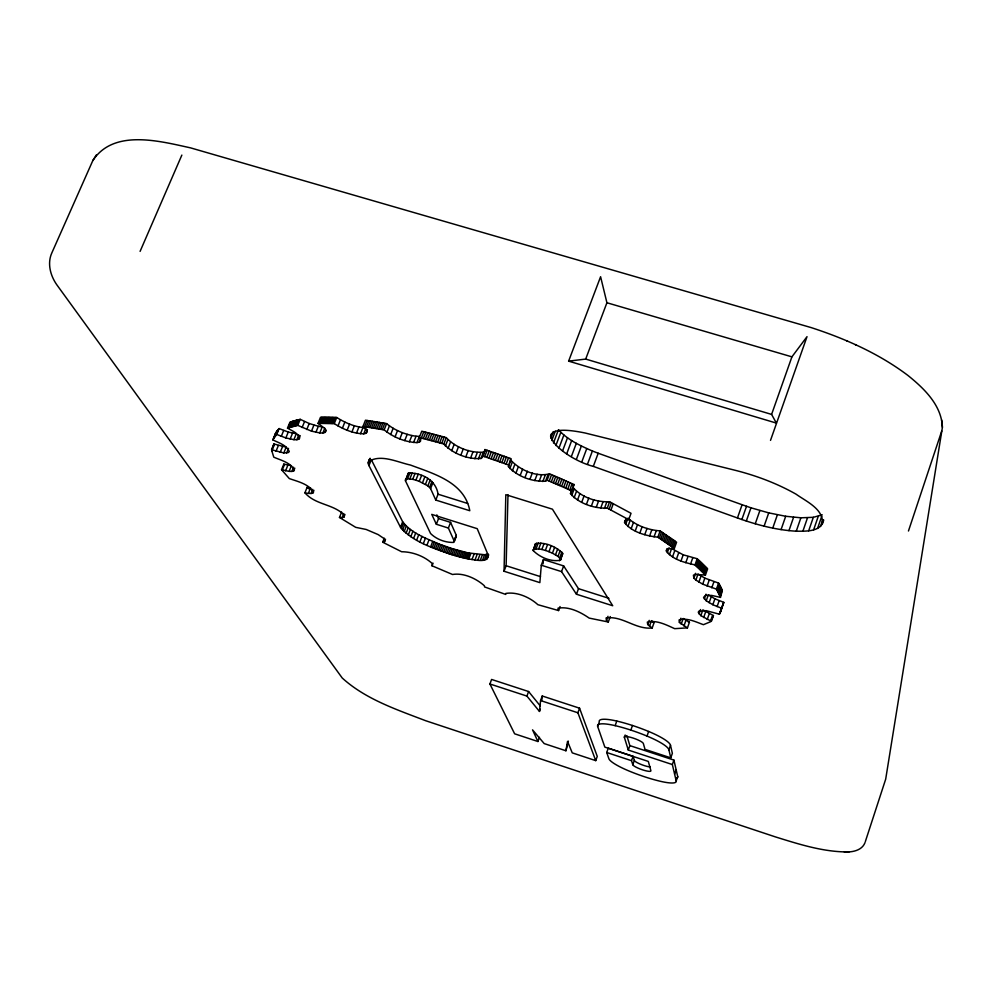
<?xml version="1.0" encoding="UTF-8"?>
<svg xmlns="http://www.w3.org/2000/svg" width="992" height="992" viewBox="0 0 992 992"><rect width="100%" height="100%" fill="white"/><g stroke="black" fill="none" stroke-linecap="round" stroke-linejoin="round"><path stroke-width="1.49" d="M570.487 493.607L572.843 487.258C581.461 497.451 596.49 502.274 609.609 501.766L631.024 513.31L628.705 519.647L607.278 508.115C594.146 508.574 579.154 503.762 570.487 493.607L574.157 484.567L549.506 473.804C536.275 477.388 519.982 470.047 510.843 460.226L510.706 458.564L484.976 449.562L482.372 457.461L480.971 458.49C467.641 459.47 452.947 453.766 443.821 443.982L419.306 437.509L421.786 431.198L446.288 437.646C455.365 447.466 470.084 453.183 483.414 452.141L484.815 451.1L484.976 449.562M541.297 565.217L539.859 582.626L504.048 571.256L505.821 494.686L552.432 509.181L612.709 605.74L576.451 594.233L561.546 571.615L541.297 565.217L543.418 559.538L563.654 565.924L578.497 588.678L608.939 598.325M504.048 571.256L506.118 565.738L507.991 494.735M533.212 550.572L535.444 543.79C544.707 541.607 556.202 546.58 562.687 553.387L560.443 560.17C551.13 562.204 539.797 557.306 533.212 550.572L535.444 543.79M543.046 563.927L543.418 559.538M489.912 683.984L526.913 696.086L539.462 711.425L540.578 700.563L542.252 696L579.564 708.189L597.258 756.388L595.733 760.628L572.235 752.854L567.536 741.396L565.924 750.77L544.199 743.591L532.53 729.852L537.912 741.508L514.637 733.807L489.912 683.984L491.598 679.446L528.6 691.536L540.132 705.771M560.443 560.17L562.687 553.387M541.818 700.116L542.252 696M627.948 518.146C636.641 526.008 648.594 529.914 660.139 530.918L676.581 542.227L674.349 548.464L657.87 537.193C645.99 535.792 632.214 532.382 624.576 522.586L624.737 521.11L626.138 520.106L628.705 519.647M846.412 851.942C822.083 851.657 798.523 844.068 775.496 836.926L425.543 720.676C396.564 709.54 365.577 699.248 342.228 678.007L56.767 284.729C50.406 275.664 47.07 263.413 51.844 252.898L92.814 160.592C113.671 128.625 159.799 141.162 190.538 147.858L811.183 327.596C845.457 338.756 879.024 353.636 907.928 375.447C924.085 388.467 941.631 405.17 942.4 427.354L885.682 779.191L865.322 841.65M568.391 741.148L565.924 750.77M721.705 607.873L723.738 602.342L714.91 598.808L708.325 594.828L706.23 600.768L712.826 604.723L721.655 608.27L720.986 610.849L719.361 614.197L706.242 610.663L698.69 611.283L698.281 612.411L700.848 615.648L711.388 621.314L713.422 615.536L702.882 609.857L700.848 615.648M669.402 554.739L671.621 548.551L683.203 554.813L697.202 558.732L707.618 568.9L705.448 575.038L695.008 564.919C684.864 562.538 672.712 559.872 666.351 550.982L666.624 549.605L668.124 548.688L674.349 548.464M368.478 461.652C380.742 453.691 397.246 462.173 410.44 465.037C433.864 473.816 464.541 482.186 469.799 510.731L435.773 500.067L438.055 494.202C436.108 480.029 421.302 472.403 408.382 473.11L405.455 480.785L430.578 533.51C436.368 539.301 445.284 542.649 453.468 542.426L454.162 540.962L448.384 528.054L436.344 524.26L431.756 514.377L477.226 528.674L488.126 555.024C488.473 563.865 474.089 559.451 468.745 559.017C462.483 557.764 456.295 556.09 450.207 554.168C432.599 547.807 412.92 541.979 400.508 527.285L368.95 465.583L368.218 462.818L369.433 459.259M822.318 524.111C824.265 509.293 806.149 501.431 796.08 494.19C776.575 483.154 755.383 475.267 733.646 469.91L585.131 433.008C521.023 419.777 561.72 458.366 593.315 466.376L737.44 517.973C756.388 524.756 776.079 530.05 796.254 531.204C805.777 531.191 821.24 532.121 823.72 520.006M908.461 531.005L941.73 430.999M770.511 440.374L807.017 336.66L791.914 356.847L771.602 414.408L776.376 423.088L568.627 361.138L600.594 276.718L606.918 302.746L585.689 359.079L568.627 361.138M808.678 530.807L813.328 517.316L822.244 514.823M813.614 529.852L818.264 516.311M817.582 528.401L821.773 516.175M820.496 526.479L822.839 519.659M796.254 531.204L800.879 517.799L813.328 517.316M802.863 531.253L807.5 517.812M781.076 529.616L785.701 516.274L800.879 517.799M788.95 530.658L793.575 517.291M674.622 774.194L676.147 769.817M764.1 526.157L768.738 512.876L785.701 516.274M625.158 735.01L624.352 737.279A10.094 1.959 19.7 0 1 633.169 738.085A10.094 1.959 19.7 0 1 643.349 743.504L645.011 749.382L670.778 757.851L672.365 753.337L670.505 745.252A33.778 6.646 19.7 0 0 648.644 731.464A44.404 8.692 19.7 0 0 616.788 721.06A33.753 6.634 19.7 0 0 599.304 721.94L597.668 726.466L604.847 747.125L648.322 761.434L650.901 770.722A9.61 1.773 19.7 0 1 642.469 769.817A9.61 1.773 19.7 0 1 632.797 764.758L634.334 760.43L633.07 756.338L608.27 748.166L606.72 752.506L608.877 758.706A31.905 5.853 19.7 0 0 629.598 771.243A42.296 7.8 19.7 0 0 659.01 780.964A31.942 5.865 19.7 0 0 676.197 780.927L677.71 776.6L673.915 760.095L629.858 745.612L626.832 735.605M772.756 528.104L777.381 514.798M710.718 620.508L712.231 616.181M719.696 595.411L721.804 589.397L718.592 583.085L704.841 578.125L698.033 574.008L695.876 580.072L702.696 584.176L716.46 589.136L720.452 597.395L711.673 595.423L705.523 595.411L703.564 597.37L706.23 600.768M681.194 624.154L683.203 618.5L689.44 622.22L687.444 627.874L679.408 622.468L679.074 619.963C687.22 617.545 695.838 621.922 703.415 624.687L710.805 621.637L713.422 615.536M719.956 596.08L721.804 589.397M746.306 521.048L750.969 507.805L768.738 512.876M720.217 596.738L722.077 590.066M717.092 606.608L719.175 600.693M720.452 597.395L722.325 590.736M670.778 757.851L668.893 749.816L670.505 745.252M719.361 614.197L721.42 608.332M719.646 613.738L723.738 602.342M720.155 612.808L723.627 602.888M755.247 523.788L759.884 510.533M676.197 780.927L672.353 764.547L673.915 760.095M707.098 586.111L709.23 580.06M699.013 613.899L700.55 609.547M704.332 598.932L706.019 594.183M711.772 587.797L713.918 581.746M737.44 517.973L742.103 504.73L750.969 507.805M703.65 617.545L705.684 611.766M709.119 602.739L711.214 596.812M716.46 589.136L718.592 583.085M716.894 589.856L719.026 583.804M741.867 519.51L746.53 506.267M717.303 590.575L719.436 584.524M707.234 619.479L709.268 613.701M712.826 604.723L714.91 598.808M717.7 591.282L719.82 585.243M718.072 591.988L720.204 585.95M718.431 592.683L720.552 586.644M718.778 593.365L720.899 587.338M719.101 594.059L721.221 588.033M719.398 594.729L721.519 588.715M696.917 566.643L699.112 560.468M695.876 580.072L693.892 578.15L695.615 573.302M697.847 567.498L700.042 561.336M679.408 622.468L680.909 618.214M698.765 568.354L700.947 562.191M632.797 764.758L631.52 760.69L633.07 756.338M699.658 569.21L701.852 563.047M700.538 570.053L702.72 563.89M701.406 570.896L703.588 564.746M702.249 571.727L704.419 565.576M698.876 582.118L701.034 576.067M683.934 625.989L685.931 620.347M703.068 572.558L705.25 566.42M703.874 573.388L706.056 567.25M668.893 749.816A33.802 6.572 19.7 0 0 647.007 736.076L648.644 731.464M704.667 574.219L706.85 568.081M702.696 584.176L704.841 578.125M685.794 562.7L687.989 556.524M630.838 730.1L632.474 725.487M690.556 564.039L692.763 557.864M672.353 764.547L628.283 750.051L629.858 745.612M695.008 564.919L697.202 558.732M695.975 565.787L698.17 559.612M671.758 546.617L674.002 540.355M673.06 547.547L675.304 541.285M649.487 626.175L651.471 620.645L654.162 622.443L652.19 627.973L647.714 624.526L649.202 620.372M672.539 556.872L674.746 550.696M597.668 726.466A33.778 6.572 19.7 0 1 615.152 725.648L616.788 721.06M676.482 558.992L678.689 552.829M680.996 560.976L683.203 554.813M657.87 537.193L660.139 530.918M659.32 538.148L661.59 531.861M660.771 539.09L663.028 532.816M662.197 540.045L664.454 533.77M663.611 540.987L665.868 534.713M665 541.93L667.256 535.655M666.388 542.872L668.633 536.598M667.752 543.802L669.997 537.54M666.351 550.982L667.244 548.502M669.104 544.744L671.348 538.482M667.294 552.73L669.079 547.77M670.431 545.674L672.688 539.425M595.733 760.628L577.902 712.777L579.564 708.189M644.75 534.7L647.02 528.438M649.574 536.04L651.843 529.765M654.05 536.883L656.307 530.608M627.899 526.529L630.193 520.254M631.172 528.748L633.454 522.474M635.252 530.931L637.521 524.669M610.278 616.565L608.307 621.996L606.521 620.384L608.009 616.305M639.877 532.964L642.146 526.702M537.912 741.508L539.462 737.304M624.576 522.586L625.952 518.804M625.654 524.433L627.49 519.399M604.438 508.45L606.769 502.101M607.278 508.115L609.609 501.766M576.451 594.233L578.497 588.678M609.125 509.082L611.456 502.721M610.96 510.037L613.292 503.688M539.462 711.425L540.28 709.193M586.446 504.308L588.789 497.996M561.546 571.615L563.654 565.924M591.381 506.056L593.712 499.732M596.229 507.383L598.56 501.059M526.913 696.086L528.6 691.536M432.983 563.109L431.954 565.762L452.538 574.492C463.562 572.62 476.197 578.435 484.406 585.801L484.567 586.942L505.746 594.431L505.92 593.414C516.981 591.654 529.691 597.209 537.875 604.686L558.57 610.564L560.058 606.534M600.668 508.189L603.012 501.865M560.542 559.178L558 556.388L552.445 553.189L554.602 547.373M574.12 497.724L576.476 491.387M587.512 464.132L592.398 451C580.171 445.681 567.511 439.803 558.459 429.722L553.474 442.965M555.52 554.788L557.678 548.973M577.53 500.005L579.874 493.681M558 556.388L560.158 550.585M593.315 466.376L598.188 453.245L592.398 451M559.711 557.888L561.869 552.085M559.414 560.79L560.48 557.901M581.721 502.25L584.077 495.926M571.404 456.456L576.327 443.312M571.776 490.953L561.608 486.402L563.989 480.029M533.274 549.568L538.706 548.874L540.876 543.058M563.654 487.308L566.035 480.922M538.706 548.874L541.868 549.456L544.038 543.653M565.7 488.213L568.081 481.839M576.476 459.135L581.386 445.991M567.734 489.118L570.102 482.744M541.868 549.456L545.377 550.424L547.534 544.62M569.755 490.036L572.136 483.662M581.87 461.702L586.768 448.57M552.445 553.189L548.985 551.701L551.143 545.885M571.714 495.541L574.083 489.205M510.706 458.564L508.425 466.587C517.34 476.606 532.245 481.889 545.538 481.157L547.931 474.784M558.918 448.223L563.878 435.029M545.538 481.157L547.113 480.19L549.506 473.804M561.608 486.402L549.196 481.07L551.589 474.684M562.563 450.963L567.511 437.782M551.279 481.951L553.672 475.565M553.35 482.831L555.756 476.445M555.433 483.724L557.814 477.338M566.742 453.728L571.677 440.56M557.492 484.604L559.885 478.231M534.266 548.923L536.436 543.132M559.55 485.51L561.943 479.124M536.114 548.688L538.284 542.884M529.951 479.272L532.344 472.936M550.535 436.22L551.54 433.554M534.775 480.574L537.168 474.238M550.783 438.266L553.288 431.607M551.763 440.522L555.272 431.235M539.164 481.356L541.545 475.007M555.867 445.544L560.84 432.326M542.822 481.554L545.216 475.193M482.496 560.257L484.604 554.726L488.039 554.007L485.944 559.562M515.914 473.184L518.32 466.835M484.394 559.996L486.489 554.454M487.134 558.955L488.709 554.788M520.205 475.453L522.61 469.117M524.991 477.536L527.384 471.2M465.843 558.409L467.939 552.916L484.604 554.726M467.306 558.719L469.402 553.226M482.534 455.923L503.986 463.376L506.416 457.002M468.745 559.017L470.84 553.524M503.986 463.376L506.131 464.157L508.561 457.783M471.981 559.6L474.077 554.094M508.425 466.587L510.843 460.226M475.007 560.021L477.102 554.503M509.826 468.596L512.244 462.247M477.784 560.269L479.88 554.751M512.38 470.84L514.786 464.492M480.289 560.344L482.397 554.826M450.207 554.168L452.315 548.688L467.939 552.916M451.831 554.677L453.927 549.196M488.957 458.093L491.4 451.72M453.443 555.16L455.539 549.692M491.102 458.837L493.545 452.464M455.043 555.632L457.151 550.163M493.247 459.581L495.69 453.208M456.642 556.09L458.738 550.61M458.217 556.524L460.313 551.044M495.392 460.325L497.835 453.952M459.78 556.946L461.875 551.465M497.538 461.082L499.98 454.708M461.317 557.343L463.413 551.85M462.842 557.715L464.95 552.234M499.695 461.838L502.126 455.464M464.355 558.074L466.451 552.581M501.84 462.607L504.271 456.233M435.463 548.898L437.571 543.43C425.159 537.937 411.097 532.927 402.665 521.755L371.306 459.656L368.95 465.583M470.592 458.056L473.023 451.744M437.1 549.543L439.208 544.075L437.571 543.43M438.737 550.176L440.845 544.695L452.315 548.688M474.883 458.788L477.313 452.476M448.384 528.054L450.566 522.375L438.538 518.593L436.827 514.86M440.374 550.783L442.482 545.315M442.023 551.391L444.118 545.91M478.417 458.936L480.847 452.612M443.66 551.974L445.768 546.505M480.971 458.49L483.414 452.141M445.309 552.544L447.404 547.076M482.868 456.184L484.815 451.1M446.946 553.102L449.041 547.634M484.679 456.642L487.122 450.269M448.582 553.648L450.678 548.167M454.001 541.024L456.308 535.37L450.566 522.375M454.162 540.962L456.308 535.37M454.212 541.855L456.357 536.263M486.812 457.362L489.267 451M456.084 452.984L458.527 446.685M423.324 543.616L425.444 538.148M460.883 455.068L463.326 448.756M426.907 545.302L429.028 539.822M436.344 524.26L438.538 518.593M430.615 546.914L432.723 541.446M465.831 456.791L468.261 450.48M432.214 547.584L434.335 542.116M433.839 548.254L435.947 542.785M408.295 534.948L410.428 529.455M443.821 443.982L446.288 437.646M435.773 500.067L430.59 488.634L427.887 485.869L430.206 479.917M445.383 446.053L447.838 439.716M429.635 487.345L431.954 481.393M410.812 536.672L412.945 531.179M430.59 488.634L432.896 482.695M448.074 448.334L450.529 442.01M413.602 538.408L415.735 532.927M416.64 540.169L418.773 534.688M451.72 450.69L454.162 444.391M419.889 541.905L422.022 536.424M427.378 439.543L429.846 433.219M405.319 479.744L407.613 478.739L412.722 479.322L415.053 473.37M429.412 440.076L431.88 433.752M412.722 479.322L415.908 480.19L418.24 474.226M431.446 440.609L433.926 434.285M433.492 441.155L435.972 434.818M400.508 527.285L402.665 521.755M427.887 485.869L419.256 481.368L421.588 475.404M401.351 528.649L403.508 523.119M435.55 441.7L438.018 435.376M402.578 530.112L404.724 524.594M437.608 442.258L440.076 435.934M422.518 482.769L424.836 476.805M404.153 531.662L406.298 526.144M439.667 442.829L442.147 436.492M406.063 533.274L408.208 527.769M425.456 484.307L427.775 478.342M441.738 443.399L444.205 437.063M413.577 442.506L416.032 436.257L419.418 436.344L416.962 442.606C405.108 442.11 393.353 437.298 384.14 429.883L362.973 426.436L365.453 420.224L386.632 423.621C394.89 430.565 405.443 434.595 416.032 436.257M416.962 442.606L419.356 442.122L420.831 438.352M421.315 438.005L423.795 431.694M405.455 480.785L408.382 473.11M431.954 565.762L432.537 563.816C424.464 556.227 412.684 551.788 401.636 551.75L382.701 542.215L384.276 538.197M407.613 478.739L409.944 472.787M423.324 438.514L425.804 432.19M382.701 542.215L384.474 541.868L385.516 539.177M425.345 439.022L427.825 432.698M409.882 478.826L412.213 472.874M395.064 436.827L397.532 430.59M399.85 438.886L402.318 432.636M404.748 440.584L407.204 434.335M409.411 441.812L411.878 435.575M368.218 462.818L369.644 459.246M369.16 460.648L370.103 458.254M368.379 464.132L370.264 459.383M382.317 429.548L384.797 423.286M384.14 429.883L386.632 423.621M386.942 432.177L389.422 425.928M390.662 434.546L393.142 428.296M365.13 427.639C354.95 427.155 345.228 422.865 336.722 417.471L320.503 417.272L318.035 423.373L334.242 423.621C343.071 429.164 353.177 433.616 363.742 433.826L366.197 427.664M366.383 426.92L368.863 420.695M368.106 427.18L370.586 420.955M363.742 433.826L365.974 433.306L367.449 429.598M369.842 427.44L372.322 421.216M371.591 427.726L374.071 421.488M373.352 427.998L375.832 421.761M384.474 541.868L384.946 539.822L383.606 538.272L378.188 534.601L366.184 529.468L355.706 527.335L339.487 517.464L341.632 512.046M375.125 428.296L377.605 422.046M376.898 428.594L379.39 422.344M339.487 517.464L342.141 517.564L343.753 513.496M378.696 428.904L381.176 422.654M342.141 517.564L343.889 517.179L344.968 514.464M380.506 429.226L382.986 422.964M347.138 430.23L349.593 424.092M351.937 431.892L354.392 425.754M356.5 433.095L358.955 426.944M360.518 433.752L362.973 427.602M364.672 426.672L367.152 420.459M304.916 492.813L307.136 487.32L310.583 487.89L308.363 493.396L304.916 492.813C315.431 505.027 333.213 503.812 344.274 515.046L343.889 517.179M332.804 423.559L335.284 417.409M334.242 423.621L336.722 417.471M337.999 425.965L340.467 419.814M308.363 493.396L311.042 493.483L312.716 489.341M311.042 493.483L312.802 493.061L313.918 490.296M342.389 428.222L344.856 422.071M319.3 423.348L321.768 417.248M315.902 432.301L318.333 426.287L322.214 426.907L319.784 432.934L311.476 431.148L297.749 425.357L287.506 428.135L289.949 422.158L300.204 419.331L309.219 423.51L318.333 426.287M320.577 423.324L323.057 417.223M321.879 423.324L324.347 417.21M323.194 423.324L325.661 417.198M324.52 423.324L326.988 417.198M325.86 423.336L328.34 417.21M319.784 432.934L322.859 432.996L324.806 428.16M327.224 423.373L329.691 417.235M322.859 432.996L324.93 432.462L325.909 430.044M328.6 423.398L331.068 417.272M329.989 423.448L332.456 417.31M331.39 423.497L333.87 417.347M281.53 469.724L283.824 464.107L291.4 465.744L289.118 471.374L281.53 469.724L289.304 478.578C297.749 481.542 308.797 483.96 313.522 492.144L312.802 493.061M283.811 452.947L286.155 447.181L273.916 443.982L271.56 449.736L283.811 452.947L288.498 452.501L289.267 451.496C286.638 445.011 278.541 442.829 272.788 439.84L276.706 434.446L285.857 437.931L293.892 439.667L296.298 433.777L288.263 432.053L279.112 428.569L275.168 434.012M282.1 470.444L284.382 464.826L283.824 464.107M293.892 439.667L296.844 439.716L298.753 434.992M302.101 427.552L304.544 421.538M285.597 470.791L287.878 465.174M296.844 439.716L298.79 439.196L300.229 435.649M306.776 429.524L309.219 423.51M289.118 471.374L291.859 471.436L293.57 467.207M291.859 471.436L293.657 470.977L294.798 468.15M311.476 431.148L313.906 425.134M293.657 470.977L294.376 470.01C290.644 462.57 280.947 460.288 273.78 457.176L271.659 450.318L273.916 443.982M271.771 450.926L273.532 446.623M281.282 436.368L283.675 430.478M276.024 451.248L278.368 445.507M288.275 427.85L290.706 421.885M289.044 427.589L291.487 421.612M289.838 427.329L292.28 421.352M280.203 452.352L282.546 446.598M285.857 437.931L288.263 432.053M290.644 427.081L293.086 421.092M291.474 426.833L293.917 420.844M292.318 426.597L294.76 420.608M293.186 426.374L295.628 420.372M294.066 426.151L296.509 420.149M294.959 425.94L297.402 419.938M290.16 439.059L292.553 433.169M295.876 425.742L298.319 419.728M296.806 425.543L299.249 419.529M286.651 452.997L288.523 448.384M297.749 425.357L300.204 419.331M272.788 439.84L275.925 432.562M273.817 437.943L276.508 431.632M274.437 437.026L277.165 430.726M275.119 436.145L277.512 430.28M275.491 435.711L277.884 429.834M275.875 435.277L278.281 429.412M276.284 434.856L278.69 428.978M276.706 434.446L279.112 428.569M140.095 251.373L181.858 155.087M864.974 842.716C861.825 850.776 851.942 852.302 844.341 851.992M92.814 160.592L94.463 157.926M94.711 157.579L96.36 154.901M298.79 439.196L299.621 438.154C298.121 432.834 291.797 430.788 287.506 428.135M324.93 432.462L325.872 431.396L325.599 429.834L324.124 427.899L318.035 423.373M365.974 433.306L367.04 432.227L366.879 430.652L362.973 426.436M419.356 442.122L420.583 441.056L420.571 439.481L419.306 437.509M572.868 485.671L574.157 484.567M561.559 555.012L562.588 554.379M688.436 622.331L689.44 622.22M687.444 627.874L674.684 628.668C666.326 624.898 656.642 619.802 647.33 622.108L647.714 624.526M846.908 851.93L849.04 851.88M652.835 622.344L654.162 622.443M652.19 627.973C635.525 629.821 622.368 615.4 606.062 618.004L606.521 620.384M705.448 575.038L694.958 574.393L693.408 575.224L693.892 578.15M608.307 621.996L589.161 618.09C580.382 611.99 568.8 606.224 558 608.195L558.57 610.564M606.918 302.746L791.914 356.847M585.689 359.079L771.602 414.408M438.055 494.202L467.616 503.452M506.118 565.738L540.491 576.637M540.578 700.563L577.902 712.777M606.72 752.506L631.52 760.69M415.908 480.19L419.256 481.368M545.377 550.424L548.985 551.701M598.188 453.245L742.103 504.73M506.131 464.157L508.276 464.938M439.208 544.075L440.845 544.695M547.113 480.19L549.196 481.07M855.253 344.608L856.245 345.042M846.734 340.814L847.503 341.149M309.095 488.92L307.136 487.32M624.352 737.279L628.283 750.051M274.238 445.792L274.003 444.59M407.65 473.816L407.774 474.858M941.644 419.963L942.4 427.354M650.182 766.99A9.61 1.786 19.7 0 1 640.485 764.2A9.61 1.786 19.7 0 1 634.334 760.43M677.71 776.6A31.918 5.927 19.6 0 1 675.986 778.447M615.152 725.648A44.429 8.606 19.7 0 1 647.007 736.076"/></g></svg>
